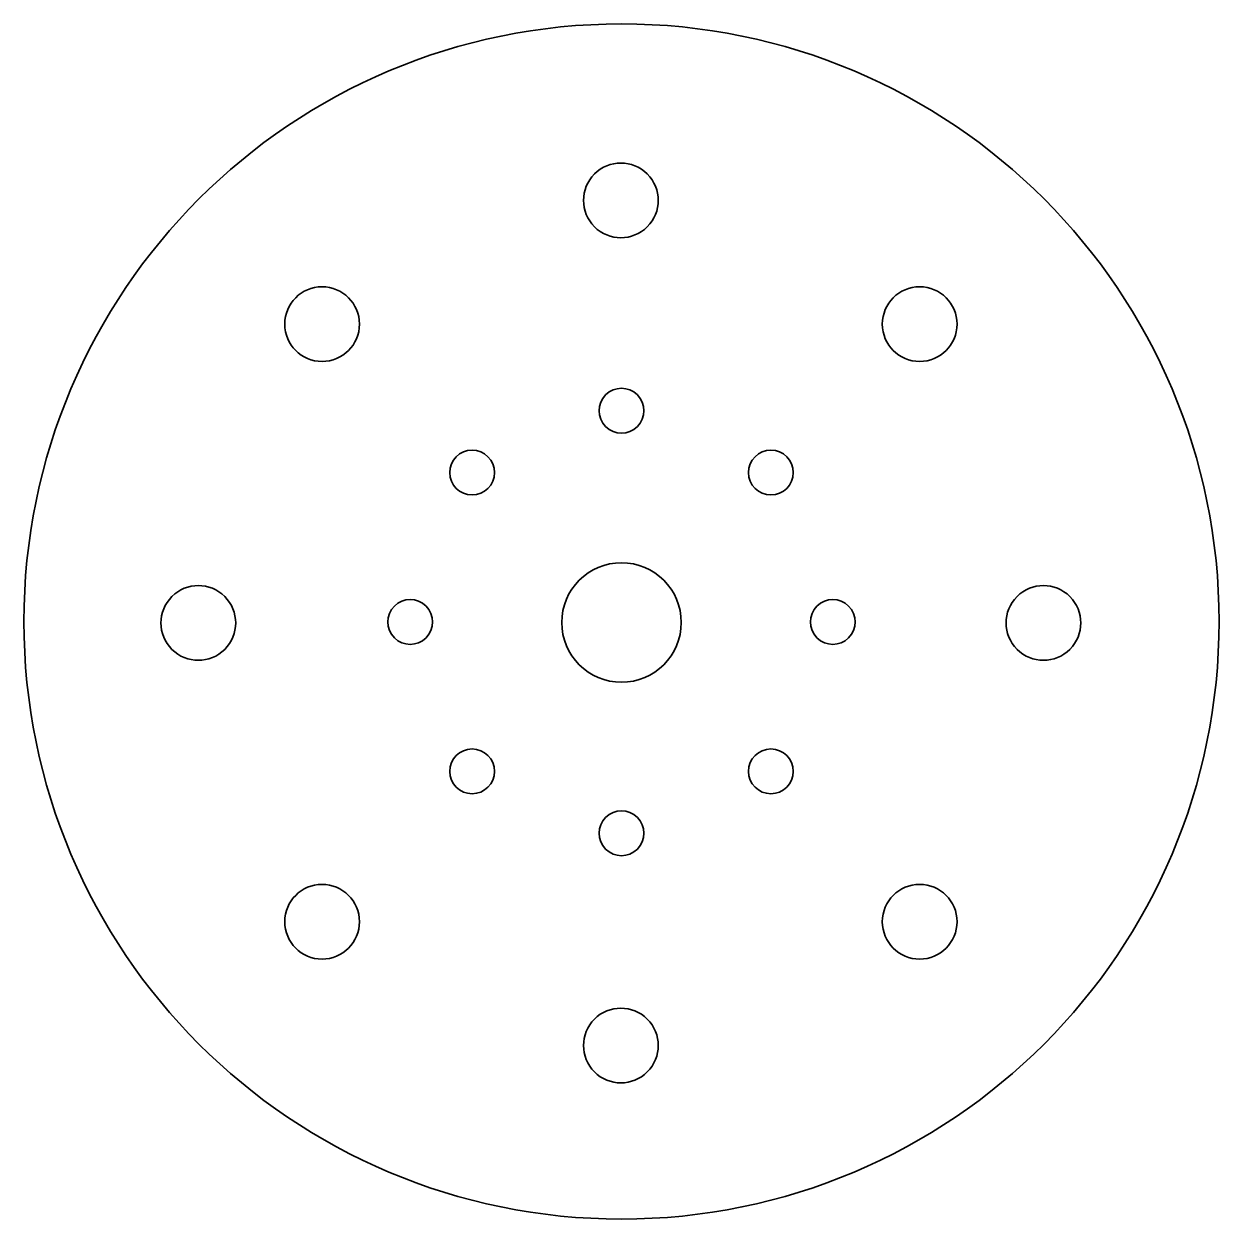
# Model space of a CAD drawing. Header units: inches. Extents: x -302.3 to -222.3, y -89.9 to -9.9.
import ezdxf

# ---------------------------------------------------------------- set-up
doc = ezdxf.new("R2010")
doc.units = ezdxf.units.IN
doc.header["$MEASUREMENT"] = 0
doc.layers.add('Ebene 1', color=7, linetype='Continuous')
doc.layers.add('Ebene 2', color=7, linetype='Continuous')

# ---------------------------------------------------------------- blocks, each defined once
blk = doc.blocks.new('block 2')
at = {"layer": 'Ebene 1', "color": 179, "lineweight": 35, "true_color": 0x1c1c1b}
for points in [[(-261.214, -36.854), (-261.8, -37.44), (-262.75, -37.44), (-263.335, -36.854), (-263.921, -36.268), (-263.921, -35.318), (-263.335, -34.733), (-262.75, -34.147), (-261.8, -34.147), (-261.214, -34.733), (-260.628, -35.318), (-260.628, -36.268), (-261.214, -36.854)], [(-270.775, -39.935), (-270.775, -40.764), (-271.446, -41.435), (-272.275, -41.435), (-273.103, -41.435), (-273.775, -40.764), (-273.775, -39.935), (-273.775, -39.107), (-273.103, -38.435), (-272.275, -38.435), (-271.446, -38.435), (-270.775, -39.107), (-270.775, -39.935)], [(-250.775, -39.935), (-250.775, -40.764), (-251.446, -41.435), (-252.275, -41.435), (-253.103, -41.435), (-253.775, -40.764), (-253.775, -39.935), (-253.775, -39.107), (-253.103, -38.435), (-252.275, -38.435), (-251.446, -38.435), (-250.775, -39.107), (-250.775, -39.935)], [(-275.356, -50.996), (-275.942, -51.582), (-276.892, -51.582), (-277.477, -50.996), (-278.063, -50.41), (-278.063, -49.461), (-277.477, -48.875), (-276.892, -48.289), (-275.942, -48.289), (-275.356, -48.875), (-274.77, -49.461), (-274.77, -50.41), (-275.356, -50.996)], [(-247.072, -50.996), (-247.658, -51.582), (-248.607, -51.582), (-249.193, -50.996), (-249.779, -50.41), (-249.779, -49.461), (-249.193, -48.875), (-248.607, -48.289), (-247.658, -48.289), (-247.072, -48.875), (-246.486, -49.461), (-246.486, -50.41), (-247.072, -50.996)], [(-270.775, -59.935), (-270.775, -60.764), (-271.446, -61.435), (-272.275, -61.435), (-273.103, -61.435), (-273.775, -60.764), (-273.775, -59.935), (-273.775, -59.107), (-273.103, -58.435), (-272.275, -58.435), (-271.446, -58.435), (-270.775, -59.107), (-270.775, -59.935)], [(-250.775, -59.935), (-250.775, -60.764), (-251.446, -61.435), (-252.275, -61.435), (-253.103, -61.435), (-253.775, -60.764), (-253.775, -59.935), (-253.775, -59.107), (-253.103, -58.435), (-252.275, -58.435), (-251.446, -58.435), (-250.775, -59.107), (-250.775, -59.935)], [(-261.214, -65.138), (-261.8, -65.724), (-262.75, -65.724), (-263.335, -65.138), (-263.921, -64.552), (-263.921, -63.603), (-263.335, -63.017), (-262.75, -62.431), (-261.8, -62.431), (-261.214, -63.017), (-260.628, -63.603), (-260.628, -64.552), (-261.214, -65.138)]]:
    blk.add_open_spline(points, degree=3, knots=[0, 0, 0, 0, 1, 1, 1, 2, 2, 2, 3, 3, 3, 4, 4, 4, 4], dxfattribs=at)
blk = doc.blocks.new('block 3')
at = {"layer": 'Ebene 1', "color": 179, "lineweight": 35, "true_color": 0x1c1c1b}
for points in [[(-260.548, -19.948), (-259.572, -20.924), (-259.572, -22.507), (-260.548, -23.483), (-261.524, -24.46), (-263.107, -24.46), (-264.084, -23.483), (-265.06, -22.507), (-265.06, -20.924), (-264.084, -19.948), (-263.107, -18.972), (-261.524, -18.972), (-260.548, -19.948)], [(-279.816, -30), (-279.816, -31.381), (-280.935, -32.5), (-282.316, -32.5), (-283.697, -32.5), (-284.816, -31.381), (-284.816, -30), (-284.816, -28.619), (-283.697, -27.5), (-282.316, -27.5), (-280.935, -27.5), (-279.816, -28.619), (-279.816, -30)], [(-239.816, -30), (-239.816, -31.381), (-240.935, -32.5), (-242.316, -32.5), (-243.697, -32.5), (-244.816, -31.381), (-244.816, -30), (-244.816, -28.619), (-243.697, -27.5), (-242.316, -27.5), (-240.935, -27.5), (-239.816, -28.619), (-239.816, -30)], [(-288.832, -48.232), (-287.856, -49.209), (-287.856, -50.791), (-288.832, -51.768), (-289.809, -52.744), (-291.392, -52.744), (-292.368, -51.768), (-293.344, -50.791), (-293.344, -49.209), (-292.368, -48.232), (-291.392, -47.256), (-289.809, -47.256), (-288.832, -48.232)], [(-232.264, -48.232), (-231.287, -49.209), (-231.287, -50.791), (-232.264, -51.768), (-233.24, -52.744), (-234.823, -52.744), (-235.799, -51.768), (-236.776, -50.791), (-236.776, -49.209), (-235.799, -48.232), (-234.823, -47.256), (-233.24, -47.256), (-232.264, -48.232)], [(-279.816, -70), (-279.816, -71.381), (-280.935, -72.5), (-282.316, -72.5), (-283.697, -72.5), (-284.816, -71.381), (-284.816, -70), (-284.816, -68.619), (-283.697, -67.5), (-282.316, -67.5), (-280.935, -67.5), (-279.816, -68.619), (-279.816, -70)], [(-239.816, -70), (-239.816, -71.381), (-240.935, -72.5), (-242.316, -72.5), (-243.697, -72.5), (-244.816, -71.381), (-244.816, -70), (-244.816, -68.619), (-243.697, -67.5), (-242.316, -67.5), (-240.935, -67.5), (-239.816, -68.619), (-239.816, -70)], [(-260.548, -76.517), (-259.572, -77.493), (-259.572, -79.076), (-260.548, -80.052), (-261.524, -81.028), (-263.107, -81.028), (-264.084, -80.052), (-265.06, -79.076), (-265.06, -77.493), (-264.084, -76.517), (-263.107, -75.54), (-261.524, -75.54), (-260.548, -76.517)]]:
    blk.add_open_spline(points, degree=3, knots=[0, 0, 0, 0, 1, 1, 1, 2, 2, 2, 3, 3, 3, 4, 4, 4, 4], dxfattribs=at)

msp = doc.modelspace()

# ---------------------------------------------------------------- linework, layer by layer
at = {"layer": 'Ebene 1', "color": 179, "lineweight": 35, "true_color": 0x1c1c1b}
msp.add_open_spline([(-258.275, -49.968), (-258.275, -47.759), (-260.066, -45.968), (-262.275, -45.968), (-264.484, -45.968), (-266.275, -47.759), (-266.275, -49.968), (-266.275, -52.177), (-264.484, -53.968), (-262.275, -53.968), (-260.066, -53.968), (-258.275, -52.177), (-258.275, -49.968)], degree=3, knots=[0, 0, 0, 0, 1, 1, 1, 2, 2, 2, 3, 3, 3, 4, 4, 4, 4], dxfattribs=at)
at = {"layer": 'Ebene 2', "color": 179, "lineweight": 35, "true_color": 0x1c1c1b}
msp.add_open_spline([(-222.275, -49.903), (-222.275, -71.994), (-240.183, -89.903), (-262.275, -89.903), (-284.366, -89.903), (-302.275, -71.994), (-302.275, -49.903), (-302.275, -27.812), (-284.366, -9.903), (-262.275, -9.903), (-240.183, -9.903), (-222.275, -27.812), (-222.275, -49.903)], degree=3, knots=[0, 0, 0, 0, 1, 1, 1, 2, 2, 2, 3, 3, 3, 4, 4, 4, 4], dxfattribs=at)

# ---------------------------------------------------------------- block references
at = {"layer": 'Ebene 1'}
for name in ['block 3', 'block 2']:
    msp.add_blockref(name, (0, 0), dxfattribs=at)

doc.saveas('drawing.dxf')
